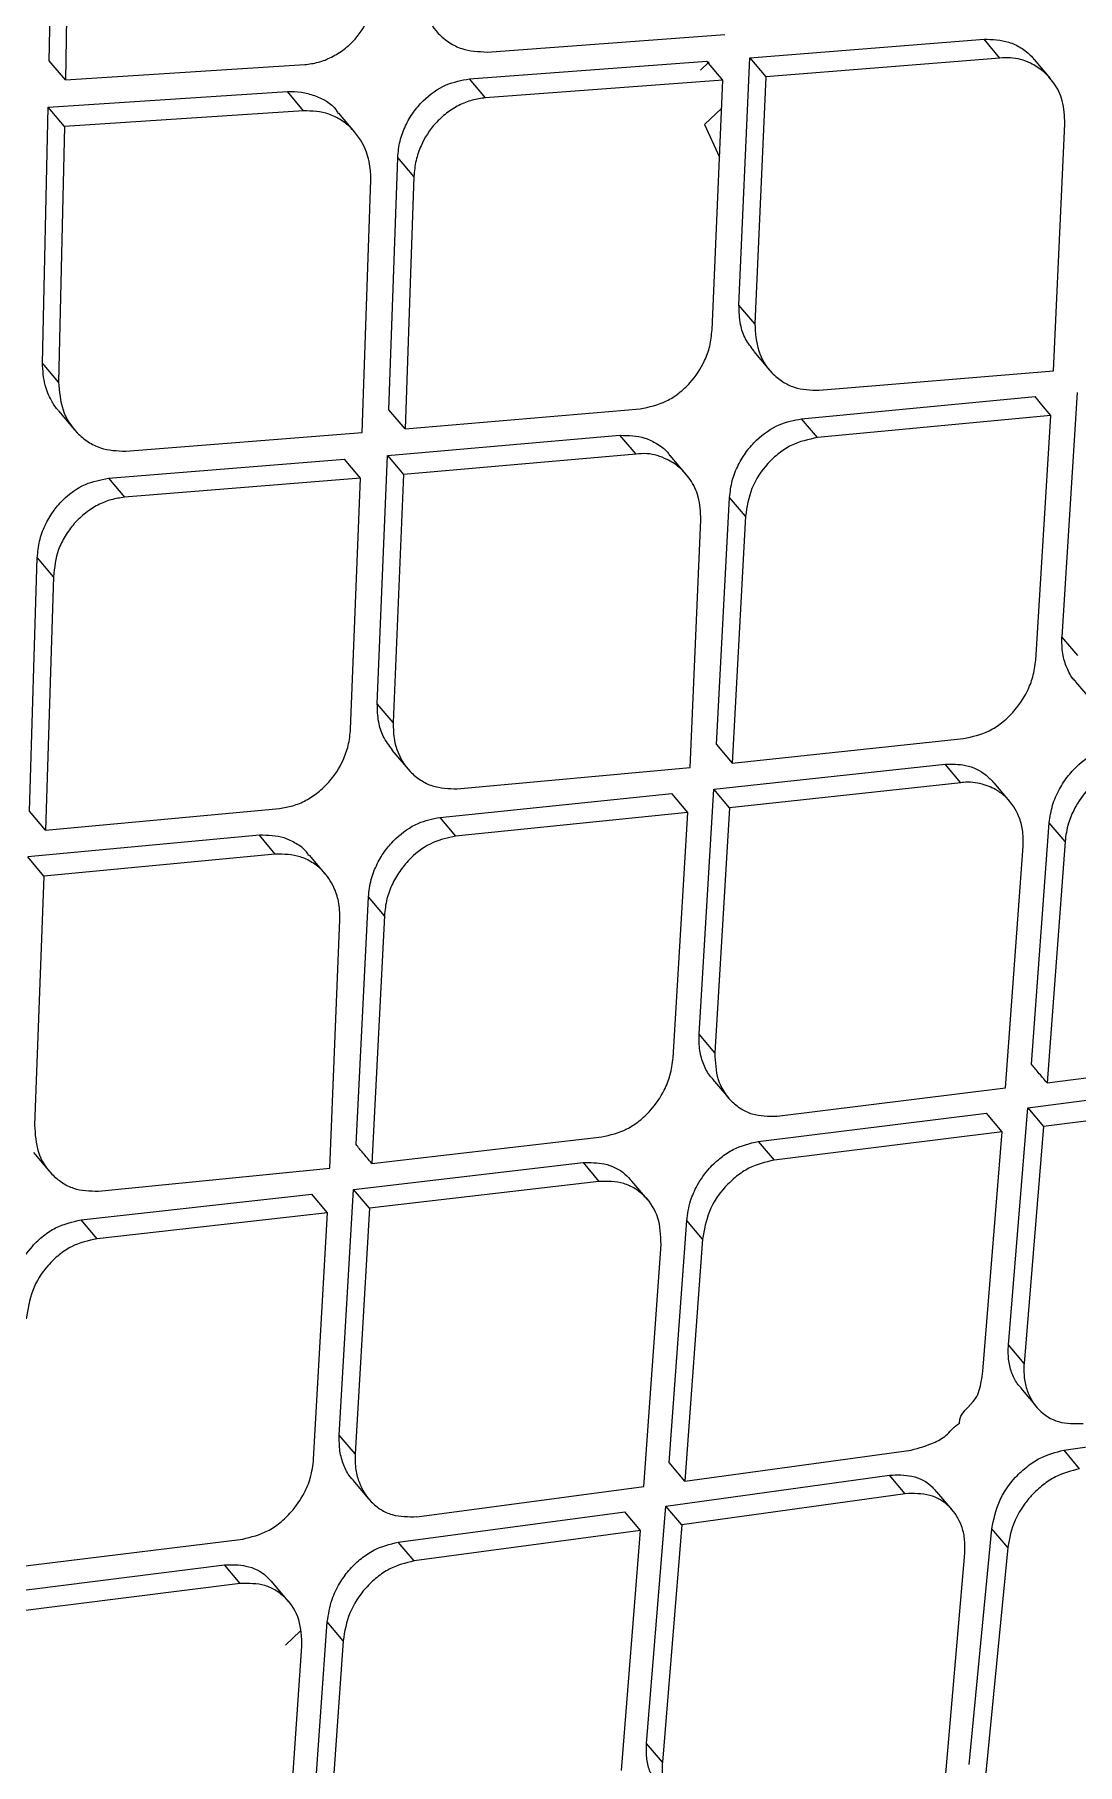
# Model space of a CAD drawing. Extents: x 0 to 84, y -21 to 126.
# Drawn here: x 9.404 to 10.1, y 63.397 to 64.551 of the extents above; entities that cross this region are included whole.
import ezdxf

# ---------------------------------------------------------------- set-up
doc = ezdxf.new("R2010")
doc.units = 0
doc.header["$MEASUREMENT"] = 0
doc.layers.add('1', color=4, linetype='Continuous')

# ---------------------------------------------------------------- blocks, each defined once
blk = doc.blocks.new('PRODIGY')
at = {"layer": '1', "color": 3, "linetype": 'Continuous', "lineweight": 25}
for p, q in [((9.4138, 64.5337), (9.4169, 64.7053)), ((9.4278, 64.6925), (9.4246, 64.5209)), ((9.7061, 64.5395), (9.8647, 64.5511)), ((9.8815, 64.5356), (10.0378, 64.548)), ((10.0484, 64.5355), (10.0378, 64.548)), ((9.4246, 64.5209), (9.4138, 64.5337)), ((9.6944, 64.5216), (9.8528, 64.5334)), ((9.8486, 64.5274), (9.8544, 64.5329)), ((9.8635, 64.5208), (9.8528, 64.5334)), ((9.8742, 64.3706), (9.8815, 64.5356)), ((9.8815, 64.5356), (9.8922, 64.523)), ((10.0484, 64.5355), (9.8922, 64.523)), ((10.0821, 64.5218), (10.0715, 64.5345)), ((9.4246, 64.5209), (9.5844, 64.5311)), ((9.7051, 64.5089), (9.6944, 64.5216)), ((9.8635, 64.5208), (9.7051, 64.5089)), ((9.8563, 64.354), (9.8635, 64.5208)), ((9.8922, 64.523), (9.8848, 64.358)), ((9.4132, 64.5026), (9.5728, 64.5131)), ((9.5835, 64.5003), (9.5728, 64.5131)), ((9.4093, 64.3319), (9.4132, 64.5026)), ((9.424, 64.4898), (9.4132, 64.5026)), ((9.5835, 64.5003), (9.424, 64.4898)), ((9.6179, 64.4859), (9.6072, 64.4986)), ((9.8512, 64.4911), (9.8627, 64.5021)), ((9.424, 64.4898), (9.4201, 64.3192)), ((9.8512, 64.4911), (9.8613, 64.4694)), ((10.0842, 64.3267), (10.0918, 64.4915)), ((9.6406, 64.3006), (9.6465, 64.469)), ((9.6572, 64.4563), (9.6465, 64.469)), ((9.6227, 64.2856), (9.6284, 64.4542)), ((9.6572, 64.4563), (9.6513, 64.288)), ((9.8848, 64.358), (9.8742, 64.3706)), ((9.8841, 64.3397), (9.8947, 64.3271)), ((9.4201, 64.3192), (9.4093, 64.3319)), ((9.9278, 64.3137), (10.0842, 64.3267)), ((9.6513, 64.288), (9.8083, 64.3014)), ((9.916, 64.2947), (10.0719, 64.3095)), ((10.0899, 64.1491), (10.1001, 64.3122)), ((9.42, 64.3), (9.4307, 64.2873)), ((9.6513, 64.288), (9.6406, 64.3006)), ((9.9266, 64.2821), (9.916, 64.2947)), ((10.0824, 64.2969), (9.9266, 64.2821)), ((10.0723, 64.1336), (10.0824, 64.2969)), ((9.465, 64.2731), (9.6227, 64.2856)), ((9.6395, 64.2702), (9.7948, 64.2837)), ((9.8055, 64.2711), (9.7948, 64.2837)), ((9.4533, 64.255), (9.6109, 64.2678)), ((9.6328, 64.1045), (9.6395, 64.2702)), ((9.6395, 64.2701), (9.6502, 64.2575)), ((9.8055, 64.2711), (9.6502, 64.2575)), ((9.839, 64.2576), (9.8284, 64.2702)), ((9.4533, 64.255), (9.4641, 64.2423)), ((9.6216, 64.2551), (9.4641, 64.2423)), ((9.615, 64.0876), (9.6216, 64.2551)), ((9.6502, 64.2575), (9.6434, 64.0919)), ((9.8592, 64.0773), (9.868, 64.2422)), ((9.8786, 64.2296), (9.868, 64.2422)), ((9.8416, 64.0619), (9.8488, 64.2273)), ((9.8786, 64.2296), (9.8697, 64.0648)), ((9.4006, 64.0328), (9.4058, 64.2019)), ((9.4166, 64.1892), (9.4059, 64.2019)), ((9.4166, 64.1892), (9.4113, 64.0201)), ((10.1004, 64.1366), (10.0898, 64.1491)), ((10.0988, 64.1192), (10.1095, 64.1066)), ((9.6434, 64.0919), (9.6328, 64.1045)), ((9.6426, 64.0735), (9.6533, 64.0609)), ((9.8592, 64.0773), (9.8697, 64.0648)), ((9.8697, 64.0648), (10.0242, 64.0813)), ((9.6862, 64.0477), (9.8416, 64.0619)), ((9.8575, 64.0475), (10.0118, 64.0642)), ((10.0223, 64.0517), (10.0118, 64.0642)), ((9.8476, 63.8839), (9.8575, 64.0475)), ((9.868, 64.035), (9.8575, 64.0475)), ((10.0223, 64.0517), (9.868, 64.035)), ((10.055, 64.0393), (10.0445, 64.0517)), ((9.6745, 64.0286), (9.8294, 64.0446)), ((9.84, 64.032), (9.8294, 64.0445)), ((9.4113, 64.0201), (9.4006, 64.0328)), ((9.4113, 64.0201), (9.5675, 64.0346)), ((9.6745, 64.0286), (9.6851, 64.016)), ((9.84, 64.032), (9.6851, 64.016)), ((9.8303, 63.8682), (9.84, 64.032)), ((9.868, 64.035), (9.8581, 63.8714)), ((10.0694, 63.8639), (10.0814, 64.025)), ((10.0919, 64.0126), (10.0814, 64.025)), ((9.5541, 64.0167), (9.3996, 64.0022)), ((9.5647, 64.0041), (9.5541, 64.0167)), ((10.0919, 64.0126), (10.0799, 63.8514)), ((9.4103, 63.9895), (9.3996, 64.0022)), ((9.5647, 64.0041), (9.4103, 63.9895)), ((9.5981, 63.9909), (9.5875, 64.0035)), ((10.0522, 63.848), (10.064, 64.0094)), ((9.4103, 63.9895), (9.404, 63.8233)), ((9.6186, 63.8102), (9.6269, 63.9756)), ((9.6375, 63.963), (9.6269, 63.9756)), ((9.6012, 63.7945), (9.6079, 63.9605)), ((9.6375, 63.963), (9.6291, 63.7977)), ((9.8581, 63.8714), (9.8476, 63.8839)), ((10.0799, 63.8514), (10.232, 63.8708)), ((9.8566, 63.854), (9.8672, 63.8414)), ((10.0671, 63.8348), (10.2175, 63.8541)), ((9.8997, 63.8293), (10.0522, 63.848)), ((10.228, 63.8417), (10.0776, 63.8223)), ((9.8871, 63.8123), (10.0395, 63.8313)), ((10.05, 63.8188), (10.0395, 63.8313)), ((10.0541, 63.6766), (10.0671, 63.8348)), ((10.0671, 63.8347), (10.0776, 63.8223)), ((10.05, 63.8188), (9.8977, 63.7998)), ((10.037, 63.6589), (10.05, 63.8188)), ((10.0776, 63.8223), (10.0645, 63.6642)), ((9.4033, 63.8049), (9.4139, 63.7923)), ((9.6291, 63.7977), (9.7826, 63.8153)), ((9.8871, 63.8123), (9.8977, 63.7998)), ((9.4467, 63.7792), (9.6012, 63.7945)), ((9.6169, 63.7803), (9.7702, 63.7982)), ((9.7702, 63.7982), (9.7807, 63.7857)), ((9.7807, 63.7857), (9.6275, 63.7677)), ((9.8132, 63.7735), (9.8028, 63.7859)), ((9.4351, 63.76), (9.5891, 63.7771)), ((9.6074, 63.6163), (9.6169, 63.7803)), ((9.6275, 63.7677), (9.617, 63.7803)), ((9.4457, 63.7474), (9.4351, 63.76)), ((9.5996, 63.7646), (9.4457, 63.7474)), ((9.5903, 63.6003), (9.5996, 63.7646)), ((9.6275, 63.7677), (9.618, 63.6038)), ((9.8277, 63.5981), (9.8394, 63.7595)), ((9.8499, 63.747), (9.8394, 63.7595)), ((9.8499, 63.747), (9.8382, 63.5856)), ((9.8108, 63.5819), (9.8222, 63.7436)), ((10.0645, 63.6642), (10.0541, 63.6766)), ((10.0623, 63.6476), (10.0728, 63.6351)), ((10.0911, 63.6062), (10.2411, 63.628)), ((9.618, 63.6038), (9.6074, 63.6163)), ((9.8382, 63.5856), (9.8277, 63.5981)), ((9.8382, 63.5856), (9.9891, 63.6063)), ((10.1016, 63.5938), (10.0912, 63.6062)), ((9.6164, 63.5863), (9.627, 63.5737)), ((9.8255, 63.5689), (9.9747, 63.5896)), ((9.9852, 63.5772), (9.9747, 63.5896)), ((9.6593, 63.5618), (9.8108, 63.5819)), ((9.9852, 63.5772), (9.836, 63.5564)), ((10.0168, 63.5661), (10.0063, 63.5785)), ((9.6468, 63.5448), (9.798, 63.5651)), ((9.8086, 63.5527), (9.798, 63.5651)), ((9.8126, 63.4105), (9.8255, 63.5689)), ((9.836, 63.5564), (9.8255, 63.5689)), ((9.8086, 63.5527), (9.6573, 63.5323)), ((9.7958, 63.3925), (9.8086, 63.5527)), ((9.836, 63.5564), (9.8231, 63.3981)), ((10.0279, 63.3965), (10.0431, 63.5538)), ((10.0536, 63.5414), (10.0431, 63.5538)), ((9.3906, 63.5281), (9.543, 63.5469)), ((9.6573, 63.5323), (9.6468, 63.5448)), ((10.0536, 63.5414), (10.0383, 63.3841)), ((9.3785, 63.5106), (9.5307, 63.5297)), ((9.5413, 63.5172), (9.5307, 63.5297)), ((10.0114, 63.3799), (10.0249, 63.5376)), ((9.5413, 63.5172), (9.3891, 63.4981)), ((9.5735, 63.5053), (9.5631, 63.5177)), ((9.5716, 63.4761), (9.5813, 63.4854)), ((9.588, 63.3298), (9.5994, 63.4916)), ((9.61, 63.4791), (9.5994, 63.4916)), ((9.5713, 63.3134), (9.5825, 63.4754)), ((9.61, 63.4791), (9.5985, 63.3173)), ((9.8231, 63.3981), (9.8126, 63.4105))]:
    blk.add_line(p, q, dxfattribs=at)
at = {"layer": '1', "color": 3, "linetype": 'Continuous', "lineweight": 25, "flags": 128}
for points in [[(10.0824, 64.2969), (10.0765, 64.304), (10.0719, 64.3095)], [(9.6216, 64.2551), (9.6156, 64.2622), (9.6109, 64.2678)], [(9.5996, 63.7646), (9.5937, 63.7716), (9.589, 63.7771)]]:
    blk.add_lwpolyline(points, dxfattribs=at)
at = {"layer": '1', "color": 3, "linetype": 'Continuous', "lineweight": 25}
for points, knots in [([(9.9071, 61.4994), (10.0344, 61.6178), (10.2936, 61.8591), (10.674, 62.2138), (11.0381, 62.5536), (11.3708, 62.8642), (11.6721, 63.1456), (11.9421, 63.3978), (12.2073, 63.6454), (12.4768, 63.8969), (12.7617, 64.1627), (13.0468, 64.4283), (13.3194, 64.6822), (13.5794, 64.9241), (13.829, 65.1563), (14.0937, 65.4023), (14.3852, 65.673), (14.7122, 65.9766), (15.0677, 66.3063), (15.4502, 66.6609), (15.8584, 67.0394), (16.2987, 67.448), (16.7561, 67.8725), (17.0665, 68.1614), (17.2195, 68.3038)], [0, 0, 0, 0, 0.052205, 0.106329, 0.156158, 0.201702, 0.242965, 0.279941, 0.312633, 0.351893, 0.390616, 0.429625, 0.468921, 0.502488, 0.536262, 0.571311, 0.611052, 0.65574, 0.705379, 0.756722, 0.812476, 0.872629, 0.937199, 1, 1, 1, 1]), ([(13.4874, 64.9679), (13.0503, 64.5586), (12.3785, 63.9295), (11.1802, 62.783), (10.4172, 62.0482), (9.8858, 61.5364)], [0, 0, 0, 0, 0.360925, 0.554871, 1, 1, 1, 1]), ([(9.6327, 61.6004), (9.6147, 61.6525), (9.5787, 61.7571), (9.5148, 61.9445), (9.4451, 62.1505), (9.3705, 62.3753), (9.2924, 62.616), (9.1976, 62.916), (9.0866, 63.2808), (8.9634, 63.7134), (8.843, 64.1635), (8.7701, 64.4739), (8.7335, 64.6294)], [0, 0, 0, 0, 0.080977, 0.162706, 0.245456, 0.32577, 0.407713, 0.491267, 0.616464, 0.743326, 0.871464, 1, 1, 1, 1]), ([(9.5844, 64.5311), (9.5874, 64.5315), (9.5935, 64.5323), (9.6024, 64.5359), (9.6108, 64.5411), (9.6201, 64.5498), (9.6271, 64.5608), (9.6313, 64.5733), (9.632, 64.5802), (9.6323, 64.5838)], [0, 0, 0, 0, 0.123203, 0.247554, 0.373425, 0.501001, 0.729426, 0.859512, 1, 1, 1, 1]), ([(9.6612, 64.5857), (9.6612, 64.5856), (9.6612, 64.5855), (9.6612, 64.585), (9.6612, 64.5833), (9.6614, 64.5771), (9.6639, 64.5653), (9.6712, 64.5534), (9.6806, 64.5456), (9.6913, 64.5402), (9.7003, 64.5398), (9.7061, 64.5395)], [0, 0, 0, 0, 0.002143, 0.006118, 0.019413, 0.067686, 0.250113, 0.499394, 0.635445, 0.7643, 1, 1, 1, 1]), ([(10.0378, 64.5481), (10.0434, 64.5479), (10.0522, 64.5476), (10.0626, 64.5425), (10.0681, 64.5383), (10.0708, 64.5352), (10.0714, 64.5344)], [0, 0, 0, 0, 0.433776, 0.670912, 0.921167, 1, 1, 1, 1]), ([(10.0918, 64.4915), (10.0916, 64.4968), (10.0911, 64.5067), (10.0852, 64.5187), (10.0776, 64.5269), (10.0679, 64.533), (10.0576, 64.5361), (10.0507, 64.5356), (10.0484, 64.5355)], [0, 0, 0, 0, 0.213582, 0.401896, 0.564945, 0.702657, 0.901442, 1, 1, 1, 1]), ([(9.6465, 64.469), (9.6468, 64.4727), (9.6475, 64.4799), (9.6513, 64.4902), (9.6566, 64.4993), (9.6652, 64.5093), (9.6779, 64.5186), (9.6891, 64.5206), (9.6944, 64.5216)], [0, 0, 0, 0, 0.14496, 0.283987, 0.4172, 0.544772, 0.782466, 1, 1, 1, 1]), ([(9.5728, 64.5131), (9.5759, 64.5131), (9.5822, 64.5131), (9.5935, 64.5098), (9.6028, 64.5051), (9.6063, 64.4992), (9.6067, 64.4983)], [0, 0, 0, 0, 0.237149, 0.470547, 0.925768, 1, 1, 1, 1]), ([(9.7051, 64.5089), (9.7021, 64.5085), (9.696, 64.5077), (9.6871, 64.5041), (9.6788, 64.4989), (9.6695, 64.4903), (9.6625, 64.4793), (9.6582, 64.4669), (9.6575, 64.4599), (9.6572, 64.4563)], [0, 0, 0, 0, 0.123854, 0.248404, 0.373977, 0.500861, 0.725464, 0.856561, 1, 1, 1, 1]), ([(9.6284, 64.4542), (9.6284, 64.4549), (9.6285, 64.4569), (9.6281, 64.4632), (9.6257, 64.4748), (9.6184, 64.4865), (9.609, 64.4942), (9.5983, 64.4996), (9.5893, 64.5001), (9.5835, 64.5003)], [0, 0, 0, 0, 0.026881, 0.077652, 0.250619, 0.49947, 0.636589, 0.76578, 1, 1, 1, 1]), ([(9.8843, 64.3399), (9.8823, 64.3425), (9.8782, 64.3477), (9.8746, 64.3583), (9.8744, 64.3663), (9.8742, 64.3706)], [0, 0, 0, 0, 0.3129683, 0.619452, 1, 1, 1, 1]), ([(9.8083, 64.3014), (9.8143, 64.3026), (9.8233, 64.3045), (9.8343, 64.3116), (9.8436, 64.3202), (9.8507, 64.3311), (9.8552, 64.3434), (9.8559, 64.3504), (9.8563, 64.354)], [0, 0, 0, 0, 0.244432, 0.370989, 0.500179, 0.72482, 0.856189, 1, 1, 1, 1]), ([(9.8848, 64.358), (9.8852, 64.3519), (9.886, 64.3395), (9.894, 64.3267), (9.903, 64.3194), (9.9132, 64.3142), (9.922, 64.3139), (9.9278, 64.3137)], [0, 0, 0, 0, 0.249728, 0.499156, 0.632686, 0.760777, 1, 1, 1, 1]), ([(9.42, 64.3001), (9.4198, 64.3003), (9.4179, 64.3024), (9.4145, 64.3078), (9.4101, 64.318), (9.4096, 64.3269), (9.4093, 64.3319)], [0, 0, 0, 0, 0.0311739, 0.2499774, 0.573028, 1, 1, 1, 1]), ([(9.4201, 64.3192), (9.4206, 64.3128), (9.4216, 64.3001), (9.4301, 64.2868), (9.4395, 64.2791), (9.4501, 64.2737), (9.4591, 64.2733), (9.465, 64.2731)], [0, 0, 0, 0, 0.249669, 0.499173, 0.63445, 0.763069, 1, 1, 1, 1]), ([(9.868, 64.2422), (9.8684, 64.2459), (9.8692, 64.2533), (9.8734, 64.2637), (9.879, 64.2729), (9.8877, 64.2827), (9.9002, 64.2916), (9.9109, 64.2937), (9.916, 64.2947)], [0, 0, 0, 0, 0.149605, 0.292116, 0.42755, 0.555977, 0.791226, 1, 1, 1, 1]), ([(9.7948, 64.2837), (9.8005, 64.2835), (9.8093, 64.2834), (9.8195, 64.2782), (9.8253, 64.2742), (9.8276, 64.2708), (9.8281, 64.27)], [0, 0, 0, 0, 0.437309, 0.67393, 0.922119, 1, 1, 1, 1]), ([(9.9266, 64.2821), (9.9206, 64.2809), (9.9116, 64.279), (9.9007, 64.2718), (9.891, 64.2629), (9.8815, 64.2485), (9.8796, 64.2359), (9.8786, 64.2296)], [0, 0, 0, 0, 0.245733, 0.372153, 0.500747, 0.7499, 1, 1, 1, 1]), ([(9.8488, 64.2273), (9.8485, 64.2325), (9.8481, 64.2423), (9.8423, 64.2541), (9.8349, 64.2624), (9.8252, 64.2686), (9.8149, 64.2719), (9.8079, 64.2713), (9.8055, 64.2711)], [0, 0, 0, 0, 0.210152, 0.395987, 0.557475, 0.694624, 0.895212, 1, 1, 1, 1]), ([(9.4058, 64.2019), (9.4062, 64.2056), (9.4068, 64.213), (9.4107, 64.2234), (9.416, 64.2327), (9.4245, 64.2427), (9.4371, 64.2519), (9.4481, 64.254), (9.4533, 64.255)], [0, 0, 0, 0, 0.147129, 0.287745, 0.421907, 0.549774, 0.786249, 1, 1, 1, 1]), ([(9.4641, 64.2423), (9.461, 64.2419), (9.455, 64.241), (9.4461, 64.2373), (9.4378, 64.232), (9.4303, 64.2249), (9.4243, 64.2166), (9.4183, 64.2048), (9.4173, 64.1954), (9.4166, 64.1892)], [0, 0, 0, 0, 0.123869, 0.248431, 0.374022, 0.504682, 0.635028, 0.761072, 1, 1, 1, 1]), ([(10.099, 64.1193), (10.0986, 64.1196), (10.0961, 64.1221), (10.0929, 64.1284), (10.0898, 64.138), (10.0898, 64.1453), (10.0898, 64.1491)], [0, 0, 0, 0, 0.0507, 0.348931, 0.665389, 1, 1, 1, 1]), ([(10.0242, 64.0813), (10.03, 64.0825), (10.0389, 64.0845), (10.0498, 64.0916), (10.0589, 64.1), (10.0661, 64.1107), (10.0709, 64.1228), (10.0719, 64.1299), (10.0723, 64.1336)], [0, 0, 0, 0, 0.241173, 0.36853, 0.499978, 0.714845, 0.848732, 1, 1, 1, 1]), ([(9.6429, 64.0737), (9.6407, 64.0766), (9.6365, 64.0821), (9.6331, 64.0928), (9.6329, 64.1004), (9.6328, 64.1045)], [0, 0, 0, 0, 0.3418149, 0.6412413, 1, 1, 1, 1]), ([(9.5675, 64.0346), (9.5705, 64.0351), (9.5765, 64.036), (9.5853, 64.0398), (9.5934, 64.0451), (9.6025, 64.0537), (9.6094, 64.0645), (9.6139, 64.0769), (9.6146, 64.0839), (9.615, 64.0876)], [0, 0, 0, 0, 0.124812, 0.249741, 0.375003, 0.500591, 0.721546, 0.853664, 1, 1, 1, 1]), ([(9.6434, 64.0919), (9.6435, 64.0879), (9.6436, 64.0817), (9.6468, 64.0701), (9.6525, 64.0606), (9.6615, 64.0533), (9.6717, 64.0481), (9.6805, 64.0479), (9.6862, 64.0477)], [0, 0, 0, 0, 0.162316, 0.250211, 0.499797, 0.631995, 0.759497, 1, 1, 1, 1]), ([(10.0814, 64.025), (10.0819, 64.0289), (10.083, 64.0366), (10.0877, 64.0473), (10.0938, 64.0565), (10.1028, 64.066), (10.115, 64.0742), (10.125, 64.0763), (10.1295, 64.0773)], [0, 0, 0, 0, 0.158923, 0.308141, 0.447718, 0.577599, 0.807664, 1, 1, 1, 1]), ([(10.0118, 64.0642), (10.0164, 64.0642), (10.0265, 64.0643), (10.0377, 64.0589), (10.0428, 64.0534), (10.0444, 64.0516)], [0, 0, 0, 0, 0.364638, 0.794122, 1, 1, 1, 1]), ([(10.1401, 64.0648), (10.1343, 64.0635), (10.1254, 64.0615), (10.1146, 64.0544), (10.1057, 64.0463), (10.0986, 64.0361), (10.0935, 64.0241), (10.0924, 64.0166), (10.0919, 64.0126)], [0, 0, 0, 0, 0.242279, 0.369252, 0.499851, 0.698204, 0.836276, 1, 1, 1, 1]), ([(10.064, 64.0094), (10.064, 64.0131), (10.064, 64.02), (10.0608, 64.0312), (10.055, 64.0403), (10.0462, 64.0473), (10.0365, 64.0514), (10.0275, 64.0525), (10.0229, 64.0518), (10.0223, 64.0517)], [0, 0, 0, 0, 0.153135, 0.283135, 0.502403, 0.626619, 0.793347, 0.97503, 1, 1, 1, 1]), ([(9.6269, 63.9756), (9.6273, 63.9795), (9.6282, 63.9869), (9.6324, 63.9976), (9.6381, 64.0069), (9.6469, 64.0167), (9.6592, 64.0255), (9.6696, 64.0276), (9.6745, 64.0286)], [0, 0, 0, 0, 0.152982, 0.297901, 0.43481, 0.56374, 0.797054, 1, 1, 1, 1]), ([(9.5871, 64.0033), (9.5866, 64.004), (9.5845, 64.0074), (9.5787, 64.0113), (9.5686, 64.0165), (9.5598, 64.0166), (9.5541, 64.0167)], [0, 0, 0, 0, 0.075466, 0.321823, 0.558209, 1, 1, 1, 1]), ([(9.6851, 64.016), (9.68, 64.015), (9.6693, 64.0127), (9.6568, 64.0037), (9.6482, 63.9937), (9.6427, 63.9845), (9.6387, 63.9741), (9.6379, 63.9668), (9.6375, 63.963)], [0, 0, 0, 0, 0.210749, 0.446634, 0.574924, 0.70987, 0.851529, 1, 1, 1, 1]), ([(9.6079, 63.9605), (9.6078, 63.9646), (9.6075, 63.9721), (9.6037, 63.9833), (9.5976, 63.9924), (9.5895, 63.9988), (9.5792, 64.0038), (9.5704, 64.004), (9.5647, 64.0041)], [0, 0, 0, 0, 0.165226, 0.303759, 0.500088, 0.633312, 0.761107, 1, 1, 1, 1]), ([(9.8567, 63.8541), (9.8562, 63.8546), (9.8536, 63.8573), (9.8505, 63.8636), (9.8475, 63.8731), (9.8476, 63.8803), (9.8476, 63.8839)], [0, 0, 0, 0, 0.0721805, 0.3660207, 0.6752751, 1, 1, 1, 1]), ([(9.7826, 63.8153), (9.7883, 63.8166), (9.7971, 63.8187), (9.8079, 63.8259), (9.8168, 63.8342), (9.8239, 63.8448), (9.8288, 63.8569), (9.8298, 63.8643), (9.8303, 63.8682)], [0, 0, 0, 0, 0.239325, 0.367137, 0.499918, 0.705312, 0.84157, 1, 1, 1, 1]), ([(9.8581, 63.8714), (9.8584, 63.8653), (9.8589, 63.8532), (9.8667, 63.8409), (9.8753, 63.834), (9.8852, 63.8292), (9.8939, 63.8292), (9.8997, 63.8293)], [0, 0, 0, 0, 0.24969, 0.49936, 0.628306, 0.754848, 1, 1, 1, 1]), ([(10.0799, 63.8514), (10.0779, 63.8538), (10.0744, 63.8579), (10.0709, 63.8621), (10.0694, 63.8639)], [0, 0, 0, 0, 0.559951, 1, 1, 1, 1]), ([(9.404, 63.8233), (9.4044, 63.8171), (9.4052, 63.8047), (9.4133, 63.7919), (9.4221, 63.7847), (9.4322, 63.7795), (9.441, 63.7793), (9.4467, 63.7792)], [0, 0, 0, 0, 0.249605, 0.499435, 0.63084, 0.758147, 1, 1, 1, 1]), ([(9.6291, 63.7977), (9.6272, 63.8), (9.6236, 63.8042), (9.6201, 63.8084), (9.6186, 63.8102)], [0, 0, 0, 0, 0.560022, 1, 1, 1, 1]), ([(9.8394, 63.7595), (9.84, 63.7639), (9.8411, 63.7719), (9.8465, 63.7839), (9.8535, 63.7939), (9.862, 63.8017), (9.8727, 63.8089), (9.8814, 63.811), (9.8871, 63.8123)], [0, 0, 0, 0, 0.177498, 0.320272, 0.50094, 0.633468, 0.760926, 1, 1, 1, 1]), ([(9.7702, 63.7982), (9.775, 63.7982), (9.7852, 63.7984), (9.7963, 63.7929), (9.8012, 63.7874), (9.8026, 63.7858)], [0, 0, 0, 0, 0.380266, 0.814921, 1, 1, 1, 1]), ([(9.8977, 63.7998), (9.8919, 63.7985), (9.8832, 63.7964), (9.8724, 63.7892), (9.8627, 63.7801), (9.8531, 63.7658), (9.851, 63.7533), (9.8499, 63.747)], [0, 0, 0, 0, 0.240681, 0.368346, 0.500622, 0.749919, 1, 1, 1, 1]), ([(9.8222, 63.7436), (9.822, 63.7497), (9.8215, 63.7618), (9.8137, 63.7741), (9.8051, 63.781), (9.7951, 63.7857), (9.7864, 63.7857), (9.7807, 63.7857)], [0, 0, 0, 0, 0.249668, 0.499347, 0.629583, 0.756549, 1, 1, 1, 1]), ([(9.3879, 63.7065), (9.3884, 63.7105), (9.3892, 63.718), (9.3939, 63.7304), (9.4008, 63.7411), (9.4097, 63.7495), (9.4205, 63.7567), (9.4293, 63.7587), (9.4351, 63.76)], [0, 0, 0, 0, 0.157978, 0.294585, 0.502897, 0.632663, 0.758864, 1, 1, 1, 1]), ([(9.4457, 63.7474), (9.4399, 63.7461), (9.431, 63.7441), (9.4202, 63.7368), (9.4106, 63.7276), (9.4014, 63.713), (9.3995, 63.7003), (9.3985, 63.694)], [0, 0, 0, 0, 0.243069, 0.370055, 0.500513, 0.749789, 1, 1, 1, 1]), ([(10.0625, 63.6478), (10.0616, 63.6487), (10.0589, 63.6517), (10.056, 63.6582), (10.0538, 63.6669), (10.054, 63.6733), (10.0541, 63.6766)], [0, 0, 0, 0, 0.133621, 0.414709, 0.703454, 1, 1, 1, 1]), ([(9.9891, 63.6063), (9.9944, 63.6077), (10.0027, 63.6099), (10.0143, 63.6167), (10.0177, 63.6222), (10.0214, 63.6243), (10.0211, 63.631), (10.0331, 63.6378), (10.0358, 63.6506), (10.0367, 63.6566), (10.037, 63.6589)], [0, 0, 0, 0, 0.232178, 0.361859, 0.499937, 0.500148, 0.500178, 0.749331, 0.906243, 1, 1, 1, 1]), ([(10.0645, 63.6642), (10.0644, 63.6609), (10.0643, 63.6545), (10.0669, 63.6436), (10.0738, 63.6323), (10.087, 63.6238), (10.0983, 63.6239), (10.104, 63.624)], [0, 0, 0, 0, 0.13836, 0.268072, 0.50073, 0.749528, 1, 1, 1, 1]), ([(9.6166, 63.5865), (9.6159, 63.5871), (9.6133, 63.5899), (9.6102, 63.5963), (9.6074, 63.6056), (9.6074, 63.6127), (9.6074, 63.6163)], [0, 0, 0, 0, 0.089291, 0.379608, 0.683109, 1, 1, 1, 1]), ([(9.543, 63.5469), (9.5487, 63.5483), (9.5573, 63.5504), (9.5681, 63.5577), (9.5767, 63.5659), (9.5837, 63.5762), (9.5888, 63.5883), (9.5898, 63.5961), (9.5903, 63.6003)], [0, 0, 0, 0, 0.237475, 0.36574, 0.499827, 0.691262, 0.831064, 1, 1, 1, 1]), ([(9.618, 63.6038), (9.618, 63.6002), (9.618, 63.5934), (9.6211, 63.5822), (9.6269, 63.5729), (9.635, 63.5664), (9.6449, 63.5617), (9.6536, 63.5618), (9.6593, 63.5619)], [0, 0, 0, 0, 0.144942, 0.276753, 0.500141, 0.627818, 0.753791, 1, 1, 1, 1]), ([(10.0431, 63.5538), (10.0443, 63.5599), (10.0467, 63.5722), (10.0566, 63.5865), (10.0666, 63.5957), (10.0774, 63.6028), (10.0858, 63.6049), (10.0911, 63.6062)], [0, 0, 0, 0, 0.250019, 0.499891, 0.639024, 0.768902, 1, 1, 1, 1]), ([(9.9747, 63.5896), (9.9798, 63.5898), (9.9904, 63.59), (10.001, 63.5846), (10.0052, 63.5795), (10.0061, 63.5783)], [0, 0, 0, 0, 0.418113, 0.863184, 1, 1, 1, 1]), ([(10.1016, 63.5938), (10.0962, 63.5925), (10.0877, 63.5903), (10.077, 63.5832), (10.07, 63.5768), (10.0636, 63.5689), (10.0567, 63.5575), (10.0548, 63.5475), (10.0536, 63.5414)], [0, 0, 0, 0, 0.232658, 0.362131, 0.500071, 0.593303, 0.750425, 1, 1, 1, 1]), ([(10.0249, 63.5376), (10.025, 63.5409), (10.0252, 63.5472), (10.0225, 63.5581), (10.0155, 63.5692), (10.0021, 63.5776), (9.9908, 63.5773), (9.9852, 63.5772)], [0, 0, 0, 0, 0.137581, 0.267052, 0.50074, 0.751139, 1, 1, 1, 1]), ([(9.5994, 63.4916), (9.6002, 63.4966), (9.6016, 63.5055), (9.6072, 63.5171), (9.6118, 63.5236), (9.6166, 63.5292), (9.622, 63.5341), (9.6326, 63.5414), (9.6412, 63.5435), (9.6468, 63.5448)], [0, 0, 0, 0, 0.203401, 0.355211, 0.485553, 0.503048, 0.636389, 0.763805, 1, 1, 1, 1]), ([(9.5307, 63.5297), (9.5356, 63.5298), (9.546, 63.53), (9.557, 63.5245), (9.5616, 63.5191), (9.5629, 63.5176)], [0, 0, 0, 0, 0.392779, 0.831611, 1, 1, 1, 1]), ([(9.6573, 63.5323), (9.6517, 63.531), (9.6431, 63.5288), (9.6324, 63.5215), (9.6227, 63.5123), (9.6132, 63.4978), (9.611, 63.4853), (9.61, 63.4791)], [0, 0, 0, 0, 0.238708, 0.366838, 0.500571, 0.749908, 1, 1, 1, 1]), ([(9.5825, 63.4754), (9.5823, 63.4815), (9.5818, 63.4936), (9.5741, 63.5059), (9.5655, 63.5126), (9.5556, 63.5174), (9.5469, 63.5173), (9.5413, 63.5172)], [0, 0, 0, 0, 0.249733, 0.499417, 0.628432, 0.754986, 1, 1, 1, 1]), ([(9.8213, 63.382), (9.8187, 63.3853), (9.8145, 63.3907), (9.8123, 63.401), (9.8125, 63.4073), (9.8126, 63.4105)], [0, 0, 0, 0, 0.4265373, 0.7103999, 1, 1, 1, 1]), ([(9.8231, 63.3981), (9.823, 63.3948), (9.8228, 63.3885), (9.8254, 63.3776), (9.8322, 63.3664), (9.8453, 63.3579), (9.8565, 63.3581), (9.8622, 63.3582)], [0, 0, 0, 0, 0.13598, 0.264886, 0.500702, 0.747833, 1, 1, 1, 1])]:
    blk.add_open_spline(points, degree=3, knots=knots, dxfattribs=at)

msp = doc.modelspace()

# ---------------------------------------------------------------- block references
at = {"layer": '1'}
msp.add_blockref('PRODIGY', (0, 0), dxfattribs=at)

doc.saveas('drawing.dxf')
